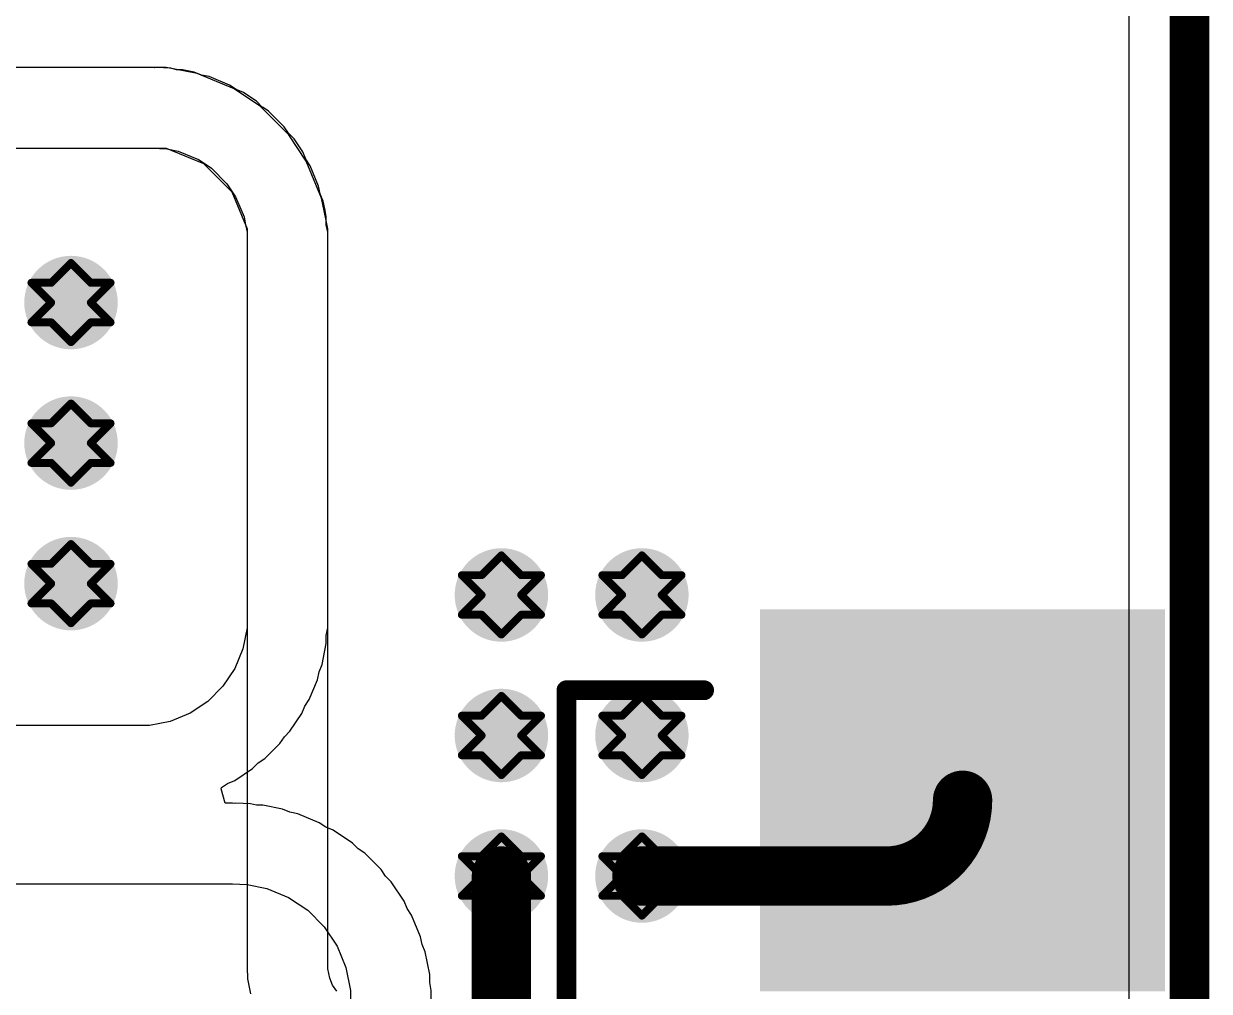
# Model space of a CAD drawing. Header units: inches. Extents: x -25 to 209, y 65 to 158.
# Drawn here: x 68.72 to 76.33, y 102.79 to 109 of the extents above; entities that cross this region are included whole.
import ezdxf

# ---------------------------------------------------------------- set-up
doc = ezdxf.new("R2010")
doc.units = ezdxf.units.IN
for name, color, linetype in [('Board Outline', 216, 'Continuous'), ('Bottom Layer', 5, 'Continuous'), ('Drill Drawing', 1, 'Continuous'), ('Top Layer', 1, 'Continuous'), ('Top Overlay', 2, 'Continuous'), ('Top Paste', 8, 'Continuous'), ('Top Solder', 216, 'Continuous'), ('Via Holes', 16, 'Continuous')]:
    doc.layers.add(name, color=color, linetype=linetype)

# ---------------------------------------------------------------- blocks, each defined once
blk = doc.blocks.new('HC_1_25_16PLT_64')
at = {"layer": 'Top Layer'}
blk.add_hatch(color=1, dxfattribs=at).paths.add_polyline_path([(10.525, -0.1301), (12.875, -0.1301), (12.875, -2.6301), (10.525, -2.6301)])
at = {"layer": 'Top Paste'}
blk.add_hatch(color=8, dxfattribs=at).paths.add_polyline_path([(10.525, -0.1301), (12.875, -0.1301), (12.875, -2.6301), (10.525, -2.6301)])
at = {"layer": 'Top Solder'}
blk.add_hatch(color=216, dxfattribs=at).paths.add_polyline_path([(10.475, -0.0801), (12.925, -0.0801), (12.925, -2.6801), (10.475, -2.6801)])
at = {"layer": 'Top Overlay'}
for points in [[(10.0061, 1.1627, 0.127, 0.127, 0), (12.406, 1.1627, 0.127, 0.127, 0)], [(12.406, 1.1627, 0.127, 0.127, 0), (12.406, 0.2789, 0.127, 0.127, 0)]]:
    blk.add_lwpolyline(points, format="xyseb", dxfattribs=at)
for points in [[(12.3743, 1.1627, 0.0635, 0.0635, 1), (12.4378, 1.1627, 0.0635, 0.0635, 1)], [(12.3743, 1.1627, 0.0635, 0.0635, 1), (12.4378, 1.1627, 0.0635, 0.0635, 1)], [(12.3743, 0.2789, 0.0635, 0.0635, 1), (12.4378, 0.2789, 0.0635, 0.0635, 1)]]:
    blk.add_lwpolyline(points, format="xyseb", close=True, dxfattribs=at)

msp = doc.modelspace()

# ---------------------------------------------------------------- hatches: boundary and pattern name
at = {"layer": 'Bottom Layer'}
h = msp.add_hatch(color=5, dxfattribs=at)
edge = h.paths.add_edge_path()
edge.add_arc((69.021, 107.2135), 0.3, 0, 360)
h = msp.add_hatch(color=5, dxfattribs=at)
edge = h.paths.add_edge_path()
edge.add_arc((69.021, 106.3118), 0.3, 0, 360)
h = msp.add_hatch(color=5, dxfattribs=at)
edge = h.paths.add_edge_path()
edge.add_arc((69.021, 105.4101), 0.3, 0, 360)
h = msp.add_hatch(color=5, dxfattribs=at)
edge = h.paths.add_edge_path()
edge.add_arc((71.7836, 105.3375), 0.3, 0, 360)
h = msp.add_hatch(color=5, dxfattribs=at)
edge = h.paths.add_edge_path()
edge.add_arc((72.6853, 105.3375), 0.3, 0, 360)
h = msp.add_hatch(color=5, dxfattribs=at)
edge = h.paths.add_edge_path()
edge.add_arc((71.7836, 104.4358), 0.3, 0, 360)
h = msp.add_hatch(color=5, dxfattribs=at)
edge = h.paths.add_edge_path()
edge.add_arc((72.6853, 104.4358), 0.3, 0, 360)
h = msp.add_hatch(color=5, dxfattribs=at)
edge = h.paths.add_edge_path()
edge.add_arc((71.7836, 103.5341), 0.3, 0, 360)
h = msp.add_hatch(color=5, dxfattribs=at)
edge = h.paths.add_edge_path()
edge.add_arc((72.6853, 103.5341), 0.3, 0, 360)
at = {"layer": 'Top Layer'}
h = msp.add_hatch(color=1, dxfattribs=at)
edge = h.paths.add_edge_path()
edge.add_arc((69.021, 107.2135), 0.3, 0, 360)
h = msp.add_hatch(color=1, dxfattribs=at)
edge = h.paths.add_edge_path()
edge.add_arc((69.021, 106.3118), 0.3, 0, 360)
h = msp.add_hatch(color=1, dxfattribs=at)
edge = h.paths.add_edge_path()
edge.add_arc((69.021, 105.4101), 0.3, 0, 360)
h = msp.add_hatch(color=1, dxfattribs=at)
edge = h.paths.add_edge_path()
edge.add_arc((71.7836, 105.3375), 0.3, 0, 360)
h = msp.add_hatch(color=1, dxfattribs=at)
edge = h.paths.add_edge_path()
edge.add_arc((72.6853, 105.3375), 0.3, 0, 360)
h = msp.add_hatch(color=1, dxfattribs=at)
edge = h.paths.add_edge_path()
edge.add_arc((71.7836, 104.4358), 0.3, 0, 360)
h = msp.add_hatch(color=1, dxfattribs=at)
edge = h.paths.add_edge_path()
edge.add_arc((72.6853, 104.4358), 0.3, 0, 360)
h = msp.add_hatch(color=1, dxfattribs=at)
edge = h.paths.add_edge_path()
edge.add_arc((71.7836, 103.5341), 0.3, 0, 360)
h = msp.add_hatch(color=1, dxfattribs=at)
edge = h.paths.add_edge_path()
edge.add_arc((72.6853, 103.5341), 0.3, 0, 360)
at = {"layer": 'Via Holes'}
h = msp.add_hatch(color=7, dxfattribs=at)
edge = h.paths.add_edge_path()
edge.add_arc((69.021, 107.2135), 0.15, 0, 360)
h = msp.add_hatch(color=7, dxfattribs=at)
edge = h.paths.add_edge_path()
edge.add_arc((69.021, 106.3118), 0.15, 0, 360)
h = msp.add_hatch(color=7, dxfattribs=at)
edge = h.paths.add_edge_path()
edge.add_arc((69.021, 105.4101), 0.15, 0, 360)
h = msp.add_hatch(color=7, dxfattribs=at)
edge = h.paths.add_edge_path()
edge.add_arc((71.7836, 105.3375), 0.15, 0, 360)
h = msp.add_hatch(color=7, dxfattribs=at)
edge = h.paths.add_edge_path()
edge.add_arc((72.6853, 105.3375), 0.15, 0, 360)
h = msp.add_hatch(color=7, dxfattribs=at)
edge = h.paths.add_edge_path()
edge.add_arc((71.7836, 104.4358), 0.15, 0, 360)
h = msp.add_hatch(color=7, dxfattribs=at)
edge = h.paths.add_edge_path()
edge.add_arc((72.6853, 104.4358), 0.15, 0, 360)
h = msp.add_hatch(color=7, dxfattribs=at)
edge = h.paths.add_edge_path()
edge.add_arc((71.7836, 103.5341), 0.15, 0, 360)
h = msp.add_hatch(color=7, dxfattribs=at)
edge = h.paths.add_edge_path()
edge.add_arc((72.6853, 103.5341), 0.15, 0, 360)

# ---------------------------------------------------------------- linework, layer by layer
at = {"layer": 'Board Outline'}
msp.add_lwpolyline([(76.2, 68.32, 0.254, 0.254, 0), (76.2, 116.32, 0.254, 0.254, 0)], format="xyseb", dxfattribs=at)
at = {"layer": 'Bottom Layer'}
for p, q in [((75.8115, 116.32), (75.8115, 68.32)), ((68.9763, 108.7219), (67.4546, 108.7219)), ((69.5415, 108.722), (68.9763, 108.7219)), ((69.5469, 108.7209), (69.5415, 108.722)), ((69.5523, 108.7218), (69.5469, 108.7209)), ((69.5524, 108.7218), (69.5523, 108.7218)), ((69.5599, 108.7202), (69.5524, 108.7218)), ((69.5674, 108.7213), (69.5599, 108.7202)), ((69.6611, 108.7166), (69.5674, 108.7213)), ((69.6981, 108.7073), (69.6611, 108.7166)), ((69.7363, 108.7073), (69.6981, 108.7073)), ((69.8109, 108.6925), (69.7363, 108.7073)), ((69.8581, 108.673), (69.8109, 108.6925)), ((69.9081, 108.663), (69.8581, 108.673)), ((70.0379, 108.6092), (69.9081, 108.663)), ((70.0803, 108.5809), (70.0379, 108.6092)), ((70.1275, 108.5614), (70.0803, 108.5809)), ((70.1759, 108.529), (70.1275, 108.5614)), ((70.2106, 108.5058), (70.1759, 108.529)), ((70.1759, 108.529), (70.1759, 108.529)), ((70.2467, 108.4697), (70.2106, 108.5058)), ((70.2544, 108.4646), (70.2467, 108.4697)), ((70.2891, 108.4414), (70.2544, 108.4646)), ((70.2544, 108.4646), (70.2544, 108.4646)), ((70.3885, 108.342), (70.2891, 108.4414)), ((70.4168, 108.2996), (70.3885, 108.342)), ((70.4529, 108.2635), (70.4168, 108.2996)), ((70.5085, 108.1803), (70.4529, 108.2635)), ((67.4546, 108.204), (68.9764, 108.204)), ((68.9764, 108.204), (69.5415, 108.204)), ((69.5415, 108.204), (69.5415, 108.204)), ((69.5415, 108.204), (69.5416, 108.204)), ((69.5416, 108.204), (69.6353, 108.1993)), ((69.6353, 108.1993), (69.7099, 108.1845)), ((69.7099, 108.1845), (69.8397, 108.1307)), ((70.528, 108.1332), (70.5085, 108.1803)), ((70.5564, 108.0908), (70.528, 108.1332)), ((69.8397, 108.1307), (69.8881, 108.0983)), ((69.8881, 108.0983), (69.8882, 108.0983)), ((69.8882, 108.0983), (69.8882, 108.0983)), ((69.8882, 108.0983), (69.9229, 108.0751)), ((69.9229, 108.0751), (70.0222, 107.9758)), ((70.6101, 107.961), (70.5564, 108.0908)), ((70.0222, 107.9758), (70.0778, 107.8926)), ((70.6201, 107.9109), (70.6101, 107.961)), ((70.6222, 107.9058), (70.6201, 107.9109)), ((70.6224, 107.9055), (70.6222, 107.9058)), ((70.6224, 107.9053), (70.6224, 107.9055)), ((70.6396, 107.8638), (70.6224, 107.9053)), ((70.0778, 107.8926), (70.1316, 107.7628)), ((70.6495, 107.8142), (70.6396, 107.8638)), ((70.1316, 107.7628), (70.1415, 107.7132)), ((70.6591, 107.7657), (70.6495, 107.8142)), ((70.6591, 107.7147), (70.6591, 107.7657)), ((70.1415, 107.7132), (70.1415, 107.7132)), ((70.1415, 107.7132), (70.1415, 107.7132)), ((70.1415, 107.7132), (70.1511, 107.6646)), ((70.6594, 107.7132), (70.6591, 107.7147)), ((70.6691, 107.6646), (70.6594, 107.7132)), ((70.6594, 107.7132), (70.6594, 107.7132)), ((70.1511, 107.6646), (70.1511, 107.5944)), ((70.6691, 107.5944), (70.6691, 107.6646)), ((70.1511, 107.5944), (70.1511, 102.9499)), ((70.6691, 102.9626), (70.6691, 107.5944)), ((70.6703, 102.9384), (70.6691, 102.9626)), ((70.1511, 102.9499), (70.1548, 102.8748)), ((70.6821, 102.8787), (70.6703, 102.9384)), ((70.1548, 102.8748), (70.1741, 102.7777)), ((70.7005, 102.8343), (70.6821, 102.8787)), ((70.7272, 102.7943), (70.7005, 102.8343))]:
    msp.add_line(p, q, dxfattribs=at)
at = {"layer": 'Drill Drawing'}
for points in [[(68.894, 107.3405, 0.0508, 0.0508, 0), (69.021, 107.4675, 0.0508, 0.0508, 0)], [(69.021, 107.4675, 0.0508, 0.0508, 0), (69.148, 107.3405, 0.0508, 0.0508, 0)], [(68.767, 107.3405, 0.0508, 0.0508, 0), (68.894, 107.2135, 0.0508, 0.0508, 0)], [(68.767, 107.3405, 0.0508, 0.0508, 0), (68.894, 107.3405, 0.0508, 0.0508, 0)], [(69.148, 107.3405, 0.0508, 0.0508, 0), (69.275, 107.3405, 0.0508, 0.0508, 0)], [(69.148, 107.2135, 0.0508, 0.0508, 0), (69.275, 107.3405, 0.0508, 0.0508, 0)], [(68.767, 107.0865, 0.0508, 0.0508, 0), (68.894, 107.2135, 0.0508, 0.0508, 0)], [(69.148, 107.2135, 0.0508, 0.0508, 0), (69.275, 107.0865, 0.0508, 0.0508, 0)], [(68.767, 107.0865, 0.0508, 0.0508, 0), (68.894, 107.0865, 0.0508, 0.0508, 0)], [(68.894, 107.0865, 0.0508, 0.0508, 0), (69.021, 106.9595, 0.0508, 0.0508, 0)], [(69.021, 106.9595, 0.0508, 0.0508, 0), (69.148, 107.0865, 0.0508, 0.0508, 0)], [(69.148, 107.0865, 0.0508, 0.0508, 0), (69.275, 107.0865, 0.0508, 0.0508, 0)], [(68.894, 106.4388, 0.0508, 0.0508, 0), (69.021, 106.5658, 0.0508, 0.0508, 0)], [(69.021, 106.5658, 0.0508, 0.0508, 0), (69.148, 106.4388, 0.0508, 0.0508, 0)], [(68.767, 106.4388, 0.0508, 0.0508, 0), (68.894, 106.3118, 0.0508, 0.0508, 0)], [(68.767, 106.4388, 0.0508, 0.0508, 0), (68.894, 106.4388, 0.0508, 0.0508, 0)], [(69.148, 106.4388, 0.0508, 0.0508, 0), (69.275, 106.4388, 0.0508, 0.0508, 0)], [(69.148, 106.3118, 0.0508, 0.0508, 0), (69.275, 106.4388, 0.0508, 0.0508, 0)], [(68.767, 106.1848, 0.0508, 0.0508, 0), (68.894, 106.3118, 0.0508, 0.0508, 0)], [(69.148, 106.3118, 0.0508, 0.0508, 0), (69.275, 106.1848, 0.0508, 0.0508, 0)], [(68.767, 106.1848, 0.0508, 0.0508, 0), (68.894, 106.1848, 0.0508, 0.0508, 0)], [(68.894, 106.1848, 0.0508, 0.0508, 0), (69.021, 106.0578, 0.0508, 0.0508, 0)], [(69.021, 106.0578, 0.0508, 0.0508, 0), (69.148, 106.1848, 0.0508, 0.0508, 0)], [(69.148, 106.1848, 0.0508, 0.0508, 0), (69.275, 106.1848, 0.0508, 0.0508, 0)], [(68.894, 105.5371, 0.0508, 0.0508, 0), (69.021, 105.6641, 0.0508, 0.0508, 0)], [(69.021, 105.6641, 0.0508, 0.0508, 0), (69.148, 105.5371, 0.0508, 0.0508, 0)], [(68.767, 105.5371, 0.0508, 0.0508, 0), (68.894, 105.4101, 0.0508, 0.0508, 0)], [(68.767, 105.5371, 0.0508, 0.0508, 0), (68.894, 105.5371, 0.0508, 0.0508, 0)], [(69.148, 105.5371, 0.0508, 0.0508, 0), (69.275, 105.5371, 0.0508, 0.0508, 0)], [(69.148, 105.4101, 0.0508, 0.0508, 0), (69.275, 105.5371, 0.0508, 0.0508, 0)], [(71.6566, 105.4645, 0.0508, 0.0508, 0), (71.7836, 105.5915, 0.0508, 0.0508, 0)], [(71.7836, 105.5915, 0.0508, 0.0508, 0), (71.9106, 105.4645, 0.0508, 0.0508, 0)], [(72.5583, 105.4645, 0.0508, 0.0508, 0), (72.6853, 105.5915, 0.0508, 0.0508, 0)], [(72.6853, 105.5915, 0.0508, 0.0508, 0), (72.8123, 105.4645, 0.0508, 0.0508, 0)], [(71.5296, 105.4645, 0.0508, 0.0508, 0), (71.6566, 105.3375, 0.0508, 0.0508, 0)], [(71.5296, 105.4645, 0.0508, 0.0508, 0), (71.6566, 105.4645, 0.0508, 0.0508, 0)], [(71.9106, 105.4645, 0.0508, 0.0508, 0), (72.0376, 105.4645, 0.0508, 0.0508, 0)], [(71.9106, 105.3375, 0.0508, 0.0508, 0), (72.0376, 105.4645, 0.0508, 0.0508, 0)], [(72.4313, 105.4645, 0.0508, 0.0508, 0), (72.5583, 105.3375, 0.0508, 0.0508, 0)], [(72.4313, 105.4645, 0.0508, 0.0508, 0), (72.5583, 105.4645, 0.0508, 0.0508, 0)], [(72.8123, 105.4645, 0.0508, 0.0508, 0), (72.9393, 105.4645, 0.0508, 0.0508, 0)], [(72.8123, 105.3375, 0.0508, 0.0508, 0), (72.9393, 105.4645, 0.0508, 0.0508, 0)], [(68.767, 105.2831, 0.0508, 0.0508, 0), (68.894, 105.4101, 0.0508, 0.0508, 0)], [(69.148, 105.4101, 0.0508, 0.0508, 0), (69.275, 105.2831, 0.0508, 0.0508, 0)], [(71.5296, 105.2105, 0.0508, 0.0508, 0), (71.6566, 105.3375, 0.0508, 0.0508, 0)], [(71.9106, 105.3375, 0.0508, 0.0508, 0), (72.0376, 105.2105, 0.0508, 0.0508, 0)], [(72.4313, 105.2105, 0.0508, 0.0508, 0), (72.5583, 105.3375, 0.0508, 0.0508, 0)], [(72.8123, 105.3375, 0.0508, 0.0508, 0), (72.9393, 105.2105, 0.0508, 0.0508, 0)], [(68.767, 105.2831, 0.0508, 0.0508, 0), (68.894, 105.2831, 0.0508, 0.0508, 0)], [(68.894, 105.2831, 0.0508, 0.0508, 0), (69.021, 105.1561, 0.0508, 0.0508, 0)], [(69.021, 105.1561, 0.0508, 0.0508, 0), (69.148, 105.2831, 0.0508, 0.0508, 0)], [(69.148, 105.2831, 0.0508, 0.0508, 0), (69.275, 105.2831, 0.0508, 0.0508, 0)], [(71.5296, 105.2105, 0.0508, 0.0508, 0), (71.6566, 105.2105, 0.0508, 0.0508, 0)], [(71.6566, 105.2105, 0.0508, 0.0508, 0), (71.7836, 105.0835, 0.0508, 0.0508, 0)], [(71.7836, 105.0835, 0.0508, 0.0508, 0), (71.9106, 105.2105, 0.0508, 0.0508, 0)], [(71.9106, 105.2105, 0.0508, 0.0508, 0), (72.0376, 105.2105, 0.0508, 0.0508, 0)], [(72.4313, 105.2105, 0.0508, 0.0508, 0), (72.5583, 105.2105, 0.0508, 0.0508, 0)], [(72.5583, 105.2105, 0.0508, 0.0508, 0), (72.6853, 105.0835, 0.0508, 0.0508, 0)], [(72.6853, 105.0835, 0.0508, 0.0508, 0), (72.8123, 105.2105, 0.0508, 0.0508, 0)], [(72.8123, 105.2105, 0.0508, 0.0508, 0), (72.9393, 105.2105, 0.0508, 0.0508, 0)], [(71.6566, 104.5628, 0.0508, 0.0508, 0), (71.7836, 104.6898, 0.0508, 0.0508, 0)], [(71.7836, 104.6898, 0.0508, 0.0508, 0), (71.9106, 104.5628, 0.0508, 0.0508, 0)], [(72.5583, 104.5628, 0.0508, 0.0508, 0), (72.6853, 104.6898, 0.0508, 0.0508, 0)], [(72.6853, 104.6898, 0.0508, 0.0508, 0), (72.8123, 104.5628, 0.0508, 0.0508, 0)], [(71.5296, 104.5628, 0.0508, 0.0508, 0), (71.6566, 104.4358, 0.0508, 0.0508, 0)], [(71.5296, 104.5628, 0.0508, 0.0508, 0), (71.6566, 104.5628, 0.0508, 0.0508, 0)], [(71.9106, 104.5628, 0.0508, 0.0508, 0), (72.0376, 104.5628, 0.0508, 0.0508, 0)], [(71.9106, 104.4358, 0.0508, 0.0508, 0), (72.0376, 104.5628, 0.0508, 0.0508, 0)], [(72.4313, 104.5628, 0.0508, 0.0508, 0), (72.5583, 104.4358, 0.0508, 0.0508, 0)], [(72.4313, 104.5628, 0.0508, 0.0508, 0), (72.5583, 104.5628, 0.0508, 0.0508, 0)], [(72.8123, 104.5628, 0.0508, 0.0508, 0), (72.9393, 104.5628, 0.0508, 0.0508, 0)], [(72.8123, 104.4358, 0.0508, 0.0508, 0), (72.9393, 104.5628, 0.0508, 0.0508, 0)], [(71.5296, 104.3088, 0.0508, 0.0508, 0), (71.6566, 104.4358, 0.0508, 0.0508, 0)], [(71.9106, 104.4358, 0.0508, 0.0508, 0), (72.0376, 104.3088, 0.0508, 0.0508, 0)], [(72.4313, 104.3088, 0.0508, 0.0508, 0), (72.5583, 104.4358, 0.0508, 0.0508, 0)], [(72.8123, 104.4358, 0.0508, 0.0508, 0), (72.9393, 104.3088, 0.0508, 0.0508, 0)], [(71.5296, 104.3088, 0.0508, 0.0508, 0), (71.6566, 104.3088, 0.0508, 0.0508, 0)], [(71.6566, 104.3088, 0.0508, 0.0508, 0), (71.7836, 104.1818, 0.0508, 0.0508, 0)], [(71.7836, 104.1818, 0.0508, 0.0508, 0), (71.9106, 104.3088, 0.0508, 0.0508, 0)], [(71.9106, 104.3088, 0.0508, 0.0508, 0), (72.0376, 104.3088, 0.0508, 0.0508, 0)], [(72.4313, 104.3088, 0.0508, 0.0508, 0), (72.5583, 104.3088, 0.0508, 0.0508, 0)], [(72.5583, 104.3088, 0.0508, 0.0508, 0), (72.6853, 104.1818, 0.0508, 0.0508, 0)], [(72.6853, 104.1818, 0.0508, 0.0508, 0), (72.8123, 104.3088, 0.0508, 0.0508, 0)], [(72.8123, 104.3088, 0.0508, 0.0508, 0), (72.9393, 104.3088, 0.0508, 0.0508, 0)], [(71.6566, 103.6611, 0.0508, 0.0508, 0), (71.7836, 103.7881, 0.0508, 0.0508, 0)], [(71.7836, 103.7881, 0.0508, 0.0508, 0), (71.9106, 103.6611, 0.0508, 0.0508, 0)], [(72.5583, 103.6611, 0.0508, 0.0508, 0), (72.6853, 103.7881, 0.0508, 0.0508, 0)], [(72.6853, 103.7881, 0.0508, 0.0508, 0), (72.8123, 103.6611, 0.0508, 0.0508, 0)], [(71.5296, 103.6611, 0.0508, 0.0508, 0), (71.6566, 103.5341, 0.0508, 0.0508, 0)], [(71.5296, 103.6611, 0.0508, 0.0508, 0), (71.6566, 103.6611, 0.0508, 0.0508, 0)], [(71.9106, 103.6611, 0.0508, 0.0508, 0), (72.0376, 103.6611, 0.0508, 0.0508, 0)], [(71.9106, 103.5341, 0.0508, 0.0508, 0), (72.0376, 103.6611, 0.0508, 0.0508, 0)], [(72.4313, 103.6611, 0.0508, 0.0508, 0), (72.5583, 103.5341, 0.0508, 0.0508, 0)], [(72.4313, 103.6611, 0.0508, 0.0508, 0), (72.5583, 103.6611, 0.0508, 0.0508, 0)], [(72.8123, 103.6611, 0.0508, 0.0508, 0), (72.9393, 103.6611, 0.0508, 0.0508, 0)], [(72.8123, 103.5341, 0.0508, 0.0508, 0), (72.9393, 103.6611, 0.0508, 0.0508, 0)], [(71.5296, 103.4071, 0.0508, 0.0508, 0), (71.6566, 103.5341, 0.0508, 0.0508, 0)], [(71.9106, 103.5341, 0.0508, 0.0508, 0), (72.0376, 103.4071, 0.0508, 0.0508, 0)], [(72.4313, 103.4071, 0.0508, 0.0508, 0), (72.5583, 103.5341, 0.0508, 0.0508, 0)], [(72.8123, 103.5341, 0.0508, 0.0508, 0), (72.9393, 103.4071, 0.0508, 0.0508, 0)], [(71.5296, 103.4071, 0.0508, 0.0508, 0), (71.6566, 103.4071, 0.0508, 0.0508, 0)], [(71.6566, 103.4071, 0.0508, 0.0508, 0), (71.7836, 103.2801, 0.0508, 0.0508, 0)], [(71.7836, 103.2801, 0.0508, 0.0508, 0), (71.9106, 103.4071, 0.0508, 0.0508, 0)], [(71.9106, 103.4071, 0.0508, 0.0508, 0), (72.0376, 103.4071, 0.0508, 0.0508, 0)], [(72.4313, 103.4071, 0.0508, 0.0508, 0), (72.5583, 103.4071, 0.0508, 0.0508, 0)], [(72.5583, 103.4071, 0.0508, 0.0508, 0), (72.6853, 103.2801, 0.0508, 0.0508, 0)], [(72.6853, 103.2801, 0.0508, 0.0508, 0), (72.8123, 103.4071, 0.0508, 0.0508, 0)], [(72.8123, 103.4071, 0.0508, 0.0508, 0), (72.9393, 103.4071, 0.0508, 0.0508, 0)]]:
    msp.add_lwpolyline(points, format="xyseb", dxfattribs=at)
for points in [[(69.0083, 107.4675, 0.0254, 0.0254, 1), (69.0337, 107.4675, 0.0254, 0.0254, 1)], [(69.0083, 107.4675, 0.0254, 0.0254, 1), (69.0337, 107.4675, 0.0254, 0.0254, 1)], [(68.7543, 107.3405, 0.0254, 0.0254, 1), (68.7797, 107.3405, 0.0254, 0.0254, 1)], [(68.7543, 107.3405, 0.0254, 0.0254, 1), (68.7797, 107.3405, 0.0254, 0.0254, 1)], [(68.8813, 107.3405, 0.0254, 0.0254, 1), (68.9067, 107.3405, 0.0254, 0.0254, 1)], [(68.8813, 107.3405, 0.0254, 0.0254, 1), (68.9067, 107.3405, 0.0254, 0.0254, 1)], [(69.1353, 107.3405, 0.0254, 0.0254, 1), (69.1607, 107.3405, 0.0254, 0.0254, 1)], [(69.1353, 107.3405, 0.0254, 0.0254, 1), (69.1607, 107.3405, 0.0254, 0.0254, 1)], [(69.2623, 107.3405, 0.0254, 0.0254, 1), (69.2877, 107.3405, 0.0254, 0.0254, 1)], [(69.2623, 107.3405, 0.0254, 0.0254, 1), (69.2877, 107.3405, 0.0254, 0.0254, 1)], [(68.8813, 107.2135, 0.0254, 0.0254, 1), (68.9067, 107.2135, 0.0254, 0.0254, 1)], [(68.8813, 107.2135, 0.0254, 0.0254, 1), (68.9067, 107.2135, 0.0254, 0.0254, 1)], [(69.1353, 107.2135, 0.0254, 0.0254, 1), (69.1607, 107.2135, 0.0254, 0.0254, 1)], [(69.1353, 107.2135, 0.0254, 0.0254, 1), (69.1607, 107.2135, 0.0254, 0.0254, 1)], [(68.7543, 107.0865, 0.0254, 0.0254, 1), (68.7797, 107.0865, 0.0254, 0.0254, 1)], [(68.7543, 107.0865, 0.0254, 0.0254, 1), (68.7797, 107.0865, 0.0254, 0.0254, 1)], [(68.8813, 107.0865, 0.0254, 0.0254, 1), (68.9067, 107.0865, 0.0254, 0.0254, 1)], [(68.8813, 107.0865, 0.0254, 0.0254, 1), (68.9067, 107.0865, 0.0254, 0.0254, 1)], [(69.1353, 107.0865, 0.0254, 0.0254, 1), (69.1607, 107.0865, 0.0254, 0.0254, 1)], [(69.1353, 107.0865, 0.0254, 0.0254, 1), (69.1607, 107.0865, 0.0254, 0.0254, 1)], [(69.2623, 107.0865, 0.0254, 0.0254, 1), (69.2877, 107.0865, 0.0254, 0.0254, 1)], [(69.2623, 107.0865, 0.0254, 0.0254, 1), (69.2877, 107.0865, 0.0254, 0.0254, 1)], [(69.0083, 106.9595, 0.0254, 0.0254, 1), (69.0337, 106.9595, 0.0254, 0.0254, 1)], [(69.0083, 106.9595, 0.0254, 0.0254, 1), (69.0337, 106.9595, 0.0254, 0.0254, 1)], [(69.0083, 106.5658, 0.0254, 0.0254, 1), (69.0337, 106.5658, 0.0254, 0.0254, 1)], [(69.0083, 106.5658, 0.0254, 0.0254, 1), (69.0337, 106.5658, 0.0254, 0.0254, 1)], [(68.7543, 106.4388, 0.0254, 0.0254, 1), (68.7797, 106.4388, 0.0254, 0.0254, 1)], [(68.7543, 106.4388, 0.0254, 0.0254, 1), (68.7797, 106.4388, 0.0254, 0.0254, 1)], [(68.8813, 106.4388, 0.0254, 0.0254, 1), (68.9067, 106.4388, 0.0254, 0.0254, 1)], [(68.8813, 106.4388, 0.0254, 0.0254, 1), (68.9067, 106.4388, 0.0254, 0.0254, 1)], [(69.1353, 106.4388, 0.0254, 0.0254, 1), (69.1607, 106.4388, 0.0254, 0.0254, 1)], [(69.1353, 106.4388, 0.0254, 0.0254, 1), (69.1607, 106.4388, 0.0254, 0.0254, 1)], [(69.2623, 106.4388, 0.0254, 0.0254, 1), (69.2877, 106.4388, 0.0254, 0.0254, 1)], [(69.2623, 106.4388, 0.0254, 0.0254, 1), (69.2877, 106.4388, 0.0254, 0.0254, 1)], [(68.8813, 106.3118, 0.0254, 0.0254, 1), (68.9067, 106.3118, 0.0254, 0.0254, 1)], [(68.8813, 106.3118, 0.0254, 0.0254, 1), (68.9067, 106.3118, 0.0254, 0.0254, 1)], [(69.1353, 106.3118, 0.0254, 0.0254, 1), (69.1607, 106.3118, 0.0254, 0.0254, 1)], [(69.1353, 106.3118, 0.0254, 0.0254, 1), (69.1607, 106.3118, 0.0254, 0.0254, 1)], [(68.7543, 106.1848, 0.0254, 0.0254, 1), (68.7797, 106.1848, 0.0254, 0.0254, 1)], [(68.7543, 106.1848, 0.0254, 0.0254, 1), (68.7797, 106.1848, 0.0254, 0.0254, 1)], [(68.8813, 106.1848, 0.0254, 0.0254, 1), (68.9067, 106.1848, 0.0254, 0.0254, 1)], [(68.8813, 106.1848, 0.0254, 0.0254, 1), (68.9067, 106.1848, 0.0254, 0.0254, 1)], [(69.1353, 106.1848, 0.0254, 0.0254, 1), (69.1607, 106.1848, 0.0254, 0.0254, 1)], [(69.1353, 106.1848, 0.0254, 0.0254, 1), (69.1607, 106.1848, 0.0254, 0.0254, 1)], [(69.2623, 106.1848, 0.0254, 0.0254, 1), (69.2877, 106.1848, 0.0254, 0.0254, 1)], [(69.2623, 106.1848, 0.0254, 0.0254, 1), (69.2877, 106.1848, 0.0254, 0.0254, 1)], [(69.0083, 106.0578, 0.0254, 0.0254, 1), (69.0337, 106.0578, 0.0254, 0.0254, 1)], [(69.0083, 106.0578, 0.0254, 0.0254, 1), (69.0337, 106.0578, 0.0254, 0.0254, 1)], [(69.0083, 105.6641, 0.0254, 0.0254, 1), (69.0337, 105.6641, 0.0254, 0.0254, 1)], [(69.0083, 105.6641, 0.0254, 0.0254, 1), (69.0337, 105.6641, 0.0254, 0.0254, 1)], [(68.7543, 105.5371, 0.0254, 0.0254, 1), (68.7797, 105.5371, 0.0254, 0.0254, 1)], [(68.7543, 105.5371, 0.0254, 0.0254, 1), (68.7797, 105.5371, 0.0254, 0.0254, 1)], [(68.8813, 105.5371, 0.0254, 0.0254, 1), (68.9067, 105.5371, 0.0254, 0.0254, 1)], [(68.8813, 105.5371, 0.0254, 0.0254, 1), (68.9067, 105.5371, 0.0254, 0.0254, 1)], [(69.1353, 105.5371, 0.0254, 0.0254, 1), (69.1607, 105.5371, 0.0254, 0.0254, 1)], [(69.1353, 105.5371, 0.0254, 0.0254, 1), (69.1607, 105.5371, 0.0254, 0.0254, 1)], [(69.2623, 105.5371, 0.0254, 0.0254, 1), (69.2877, 105.5371, 0.0254, 0.0254, 1)], [(69.2623, 105.5371, 0.0254, 0.0254, 1), (69.2877, 105.5371, 0.0254, 0.0254, 1)], [(71.7709, 105.5915, 0.0254, 0.0254, 1), (71.7963, 105.5915, 0.0254, 0.0254, 1)], [(71.7709, 105.5915, 0.0254, 0.0254, 1), (71.7963, 105.5915, 0.0254, 0.0254, 1)], [(72.6726, 105.5915, 0.0254, 0.0254, 1), (72.698, 105.5915, 0.0254, 0.0254, 1)], [(72.6726, 105.5915, 0.0254, 0.0254, 1), (72.698, 105.5915, 0.0254, 0.0254, 1)], [(71.5169, 105.4645, 0.0254, 0.0254, 1), (71.5423, 105.4645, 0.0254, 0.0254, 1)], [(71.5169, 105.4645, 0.0254, 0.0254, 1), (71.5423, 105.4645, 0.0254, 0.0254, 1)], [(71.6439, 105.4645, 0.0254, 0.0254, 1), (71.6693, 105.4645, 0.0254, 0.0254, 1)], [(71.6439, 105.4645, 0.0254, 0.0254, 1), (71.6693, 105.4645, 0.0254, 0.0254, 1)], [(71.8979, 105.4645, 0.0254, 0.0254, 1), (71.9233, 105.4645, 0.0254, 0.0254, 1)], [(71.8979, 105.4645, 0.0254, 0.0254, 1), (71.9233, 105.4645, 0.0254, 0.0254, 1)], [(72.0249, 105.4645, 0.0254, 0.0254, 1), (72.0503, 105.4645, 0.0254, 0.0254, 1)], [(72.0249, 105.4645, 0.0254, 0.0254, 1), (72.0503, 105.4645, 0.0254, 0.0254, 1)], [(72.4186, 105.4645, 0.0254, 0.0254, 1), (72.444, 105.4645, 0.0254, 0.0254, 1)], [(72.4186, 105.4645, 0.0254, 0.0254, 1), (72.444, 105.4645, 0.0254, 0.0254, 1)], [(72.5456, 105.4645, 0.0254, 0.0254, 1), (72.571, 105.4645, 0.0254, 0.0254, 1)], [(72.5456, 105.4645, 0.0254, 0.0254, 1), (72.571, 105.4645, 0.0254, 0.0254, 1)], [(72.7996, 105.4645, 0.0254, 0.0254, 1), (72.825, 105.4645, 0.0254, 0.0254, 1)], [(72.7996, 105.4645, 0.0254, 0.0254, 1), (72.825, 105.4645, 0.0254, 0.0254, 1)], [(72.9266, 105.4645, 0.0254, 0.0254, 1), (72.952, 105.4645, 0.0254, 0.0254, 1)], [(72.9266, 105.4645, 0.0254, 0.0254, 1), (72.952, 105.4645, 0.0254, 0.0254, 1)], [(68.8813, 105.4101, 0.0254, 0.0254, 1), (68.9067, 105.4101, 0.0254, 0.0254, 1)], [(68.8813, 105.4101, 0.0254, 0.0254, 1), (68.9067, 105.4101, 0.0254, 0.0254, 1)], [(69.1353, 105.4101, 0.0254, 0.0254, 1), (69.1607, 105.4101, 0.0254, 0.0254, 1)], [(69.1353, 105.4101, 0.0254, 0.0254, 1), (69.1607, 105.4101, 0.0254, 0.0254, 1)], [(71.6439, 105.3375, 0.0254, 0.0254, 1), (71.6693, 105.3375, 0.0254, 0.0254, 1)], [(71.6439, 105.3375, 0.0254, 0.0254, 1), (71.6693, 105.3375, 0.0254, 0.0254, 1)], [(71.8979, 105.3375, 0.0254, 0.0254, 1), (71.9233, 105.3375, 0.0254, 0.0254, 1)], [(71.8979, 105.3375, 0.0254, 0.0254, 1), (71.9233, 105.3375, 0.0254, 0.0254, 1)], [(72.5456, 105.3375, 0.0254, 0.0254, 1), (72.571, 105.3375, 0.0254, 0.0254, 1)], [(72.5456, 105.3375, 0.0254, 0.0254, 1), (72.571, 105.3375, 0.0254, 0.0254, 1)], [(72.7996, 105.3375, 0.0254, 0.0254, 1), (72.825, 105.3375, 0.0254, 0.0254, 1)], [(72.7996, 105.3375, 0.0254, 0.0254, 1), (72.825, 105.3375, 0.0254, 0.0254, 1)], [(68.7543, 105.2831, 0.0254, 0.0254, 1), (68.7797, 105.2831, 0.0254, 0.0254, 1)], [(68.7543, 105.2831, 0.0254, 0.0254, 1), (68.7797, 105.2831, 0.0254, 0.0254, 1)], [(68.8813, 105.2831, 0.0254, 0.0254, 1), (68.9067, 105.2831, 0.0254, 0.0254, 1)], [(68.8813, 105.2831, 0.0254, 0.0254, 1), (68.9067, 105.2831, 0.0254, 0.0254, 1)], [(69.1353, 105.2831, 0.0254, 0.0254, 1), (69.1607, 105.2831, 0.0254, 0.0254, 1)], [(69.1353, 105.2831, 0.0254, 0.0254, 1), (69.1607, 105.2831, 0.0254, 0.0254, 1)], [(69.2623, 105.2831, 0.0254, 0.0254, 1), (69.2877, 105.2831, 0.0254, 0.0254, 1)], [(69.2623, 105.2831, 0.0254, 0.0254, 1), (69.2877, 105.2831, 0.0254, 0.0254, 1)], [(69.0083, 105.1561, 0.0254, 0.0254, 1), (69.0337, 105.1561, 0.0254, 0.0254, 1)], [(69.0083, 105.1561, 0.0254, 0.0254, 1), (69.0337, 105.1561, 0.0254, 0.0254, 1)], [(71.5169, 105.2105, 0.0254, 0.0254, 1), (71.5423, 105.2105, 0.0254, 0.0254, 1)], [(71.5169, 105.2105, 0.0254, 0.0254, 1), (71.5423, 105.2105, 0.0254, 0.0254, 1)], [(71.6439, 105.2105, 0.0254, 0.0254, 1), (71.6693, 105.2105, 0.0254, 0.0254, 1)], [(71.6439, 105.2105, 0.0254, 0.0254, 1), (71.6693, 105.2105, 0.0254, 0.0254, 1)], [(71.8979, 105.2105, 0.0254, 0.0254, 1), (71.9233, 105.2105, 0.0254, 0.0254, 1)], [(71.8979, 105.2105, 0.0254, 0.0254, 1), (71.9233, 105.2105, 0.0254, 0.0254, 1)], [(72.0249, 105.2105, 0.0254, 0.0254, 1), (72.0503, 105.2105, 0.0254, 0.0254, 1)], [(72.0249, 105.2105, 0.0254, 0.0254, 1), (72.0503, 105.2105, 0.0254, 0.0254, 1)], [(72.4186, 105.2105, 0.0254, 0.0254, 1), (72.444, 105.2105, 0.0254, 0.0254, 1)], [(72.4186, 105.2105, 0.0254, 0.0254, 1), (72.444, 105.2105, 0.0254, 0.0254, 1)], [(72.5456, 105.2105, 0.0254, 0.0254, 1), (72.571, 105.2105, 0.0254, 0.0254, 1)], [(72.5456, 105.2105, 0.0254, 0.0254, 1), (72.571, 105.2105, 0.0254, 0.0254, 1)], [(72.7996, 105.2105, 0.0254, 0.0254, 1), (72.825, 105.2105, 0.0254, 0.0254, 1)], [(72.7996, 105.2105, 0.0254, 0.0254, 1), (72.825, 105.2105, 0.0254, 0.0254, 1)], [(72.9266, 105.2105, 0.0254, 0.0254, 1), (72.952, 105.2105, 0.0254, 0.0254, 1)], [(72.9266, 105.2105, 0.0254, 0.0254, 1), (72.952, 105.2105, 0.0254, 0.0254, 1)], [(71.7709, 105.0835, 0.0254, 0.0254, 1), (71.7963, 105.0835, 0.0254, 0.0254, 1)], [(71.7709, 105.0835, 0.0254, 0.0254, 1), (71.7963, 105.0835, 0.0254, 0.0254, 1)], [(72.6726, 105.0835, 0.0254, 0.0254, 1), (72.698, 105.0835, 0.0254, 0.0254, 1)], [(72.6726, 105.0835, 0.0254, 0.0254, 1), (72.698, 105.0835, 0.0254, 0.0254, 1)], [(71.7709, 104.6898, 0.0254, 0.0254, 1), (71.7963, 104.6898, 0.0254, 0.0254, 1)], [(71.7709, 104.6898, 0.0254, 0.0254, 1), (71.7963, 104.6898, 0.0254, 0.0254, 1)], [(72.6726, 104.6898, 0.0254, 0.0254, 1), (72.698, 104.6898, 0.0254, 0.0254, 1)], [(72.6726, 104.6898, 0.0254, 0.0254, 1), (72.698, 104.6898, 0.0254, 0.0254, 1)], [(71.5169, 104.5628, 0.0254, 0.0254, 1), (71.5423, 104.5628, 0.0254, 0.0254, 1)], [(71.5169, 104.5628, 0.0254, 0.0254, 1), (71.5423, 104.5628, 0.0254, 0.0254, 1)], [(71.6439, 104.5628, 0.0254, 0.0254, 1), (71.6693, 104.5628, 0.0254, 0.0254, 1)], [(71.6439, 104.5628, 0.0254, 0.0254, 1), (71.6693, 104.5628, 0.0254, 0.0254, 1)], [(71.8979, 104.5628, 0.0254, 0.0254, 1), (71.9233, 104.5628, 0.0254, 0.0254, 1)], [(71.8979, 104.5628, 0.0254, 0.0254, 1), (71.9233, 104.5628, 0.0254, 0.0254, 1)], [(72.0249, 104.5628, 0.0254, 0.0254, 1), (72.0503, 104.5628, 0.0254, 0.0254, 1)], [(72.0249, 104.5628, 0.0254, 0.0254, 1), (72.0503, 104.5628, 0.0254, 0.0254, 1)], [(72.4186, 104.5628, 0.0254, 0.0254, 1), (72.444, 104.5628, 0.0254, 0.0254, 1)], [(72.4186, 104.5628, 0.0254, 0.0254, 1), (72.444, 104.5628, 0.0254, 0.0254, 1)], [(72.5456, 104.5628, 0.0254, 0.0254, 1), (72.571, 104.5628, 0.0254, 0.0254, 1)], [(72.5456, 104.5628, 0.0254, 0.0254, 1), (72.571, 104.5628, 0.0254, 0.0254, 1)], [(72.7996, 104.5628, 0.0254, 0.0254, 1), (72.825, 104.5628, 0.0254, 0.0254, 1)], [(72.7996, 104.5628, 0.0254, 0.0254, 1), (72.825, 104.5628, 0.0254, 0.0254, 1)], [(72.9266, 104.5628, 0.0254, 0.0254, 1), (72.952, 104.5628, 0.0254, 0.0254, 1)], [(72.9266, 104.5628, 0.0254, 0.0254, 1), (72.952, 104.5628, 0.0254, 0.0254, 1)], [(71.6439, 104.4358, 0.0254, 0.0254, 1), (71.6693, 104.4358, 0.0254, 0.0254, 1)], [(71.6439, 104.4358, 0.0254, 0.0254, 1), (71.6693, 104.4358, 0.0254, 0.0254, 1)], [(71.8979, 104.4358, 0.0254, 0.0254, 1), (71.9233, 104.4358, 0.0254, 0.0254, 1)], [(71.8979, 104.4358, 0.0254, 0.0254, 1), (71.9233, 104.4358, 0.0254, 0.0254, 1)], [(72.5456, 104.4358, 0.0254, 0.0254, 1), (72.571, 104.4358, 0.0254, 0.0254, 1)], [(72.5456, 104.4358, 0.0254, 0.0254, 1), (72.571, 104.4358, 0.0254, 0.0254, 1)], [(72.7996, 104.4358, 0.0254, 0.0254, 1), (72.825, 104.4358, 0.0254, 0.0254, 1)], [(72.7996, 104.4358, 0.0254, 0.0254, 1), (72.825, 104.4358, 0.0254, 0.0254, 1)], [(71.5169, 104.3088, 0.0254, 0.0254, 1), (71.5423, 104.3088, 0.0254, 0.0254, 1)], [(71.5169, 104.3088, 0.0254, 0.0254, 1), (71.5423, 104.3088, 0.0254, 0.0254, 1)], [(71.6439, 104.3088, 0.0254, 0.0254, 1), (71.6693, 104.3088, 0.0254, 0.0254, 1)], [(71.6439, 104.3088, 0.0254, 0.0254, 1), (71.6693, 104.3088, 0.0254, 0.0254, 1)], [(71.8979, 104.3088, 0.0254, 0.0254, 1), (71.9233, 104.3088, 0.0254, 0.0254, 1)], [(71.8979, 104.3088, 0.0254, 0.0254, 1), (71.9233, 104.3088, 0.0254, 0.0254, 1)], [(72.0249, 104.3088, 0.0254, 0.0254, 1), (72.0503, 104.3088, 0.0254, 0.0254, 1)], [(72.0249, 104.3088, 0.0254, 0.0254, 1), (72.0503, 104.3088, 0.0254, 0.0254, 1)], [(72.4186, 104.3088, 0.0254, 0.0254, 1), (72.444, 104.3088, 0.0254, 0.0254, 1)], [(72.4186, 104.3088, 0.0254, 0.0254, 1), (72.444, 104.3088, 0.0254, 0.0254, 1)], [(72.5456, 104.3088, 0.0254, 0.0254, 1), (72.571, 104.3088, 0.0254, 0.0254, 1)], [(72.5456, 104.3088, 0.0254, 0.0254, 1), (72.571, 104.3088, 0.0254, 0.0254, 1)], [(72.7996, 104.3088, 0.0254, 0.0254, 1), (72.825, 104.3088, 0.0254, 0.0254, 1)], [(72.7996, 104.3088, 0.0254, 0.0254, 1), (72.825, 104.3088, 0.0254, 0.0254, 1)], [(72.9266, 104.3088, 0.0254, 0.0254, 1), (72.952, 104.3088, 0.0254, 0.0254, 1)], [(72.9266, 104.3088, 0.0254, 0.0254, 1), (72.952, 104.3088, 0.0254, 0.0254, 1)], [(71.7709, 104.1818, 0.0254, 0.0254, 1), (71.7963, 104.1818, 0.0254, 0.0254, 1)], [(71.7709, 104.1818, 0.0254, 0.0254, 1), (71.7963, 104.1818, 0.0254, 0.0254, 1)], [(72.6726, 104.1818, 0.0254, 0.0254, 1), (72.698, 104.1818, 0.0254, 0.0254, 1)], [(72.6726, 104.1818, 0.0254, 0.0254, 1), (72.698, 104.1818, 0.0254, 0.0254, 1)], [(71.7709, 103.7881, 0.0254, 0.0254, 1), (71.7963, 103.7881, 0.0254, 0.0254, 1)], [(71.7709, 103.7881, 0.0254, 0.0254, 1), (71.7963, 103.7881, 0.0254, 0.0254, 1)], [(72.6726, 103.7881, 0.0254, 0.0254, 1), (72.698, 103.7881, 0.0254, 0.0254, 1)], [(72.6726, 103.7881, 0.0254, 0.0254, 1), (72.698, 103.7881, 0.0254, 0.0254, 1)], [(71.5169, 103.6611, 0.0254, 0.0254, 1), (71.5423, 103.6611, 0.0254, 0.0254, 1)], [(71.5169, 103.6611, 0.0254, 0.0254, 1), (71.5423, 103.6611, 0.0254, 0.0254, 1)], [(71.6439, 103.6611, 0.0254, 0.0254, 1), (71.6693, 103.6611, 0.0254, 0.0254, 1)], [(71.6439, 103.6611, 0.0254, 0.0254, 1), (71.6693, 103.6611, 0.0254, 0.0254, 1)], [(71.8979, 103.6611, 0.0254, 0.0254, 1), (71.9233, 103.6611, 0.0254, 0.0254, 1)], [(71.8979, 103.6611, 0.0254, 0.0254, 1), (71.9233, 103.6611, 0.0254, 0.0254, 1)], [(72.0249, 103.6611, 0.0254, 0.0254, 1), (72.0503, 103.6611, 0.0254, 0.0254, 1)], [(72.0249, 103.6611, 0.0254, 0.0254, 1), (72.0503, 103.6611, 0.0254, 0.0254, 1)], [(72.4186, 103.6611, 0.0254, 0.0254, 1), (72.444, 103.6611, 0.0254, 0.0254, 1)], [(72.4186, 103.6611, 0.0254, 0.0254, 1), (72.444, 103.6611, 0.0254, 0.0254, 1)], [(72.5456, 103.6611, 0.0254, 0.0254, 1), (72.571, 103.6611, 0.0254, 0.0254, 1)], [(72.5456, 103.6611, 0.0254, 0.0254, 1), (72.571, 103.6611, 0.0254, 0.0254, 1)], [(72.7996, 103.6611, 0.0254, 0.0254, 1), (72.825, 103.6611, 0.0254, 0.0254, 1)], [(72.7996, 103.6611, 0.0254, 0.0254, 1), (72.825, 103.6611, 0.0254, 0.0254, 1)], [(72.9266, 103.6611, 0.0254, 0.0254, 1), (72.952, 103.6611, 0.0254, 0.0254, 1)], [(72.9266, 103.6611, 0.0254, 0.0254, 1), (72.952, 103.6611, 0.0254, 0.0254, 1)], [(71.6439, 103.5341, 0.0254, 0.0254, 1), (71.6693, 103.5341, 0.0254, 0.0254, 1)], [(71.6439, 103.5341, 0.0254, 0.0254, 1), (71.6693, 103.5341, 0.0254, 0.0254, 1)], [(71.8979, 103.5341, 0.0254, 0.0254, 1), (71.9233, 103.5341, 0.0254, 0.0254, 1)], [(71.8979, 103.5341, 0.0254, 0.0254, 1), (71.9233, 103.5341, 0.0254, 0.0254, 1)], [(72.5456, 103.5341, 0.0254, 0.0254, 1), (72.571, 103.5341, 0.0254, 0.0254, 1)], [(72.5456, 103.5341, 0.0254, 0.0254, 1), (72.571, 103.5341, 0.0254, 0.0254, 1)], [(72.7996, 103.5341, 0.0254, 0.0254, 1), (72.825, 103.5341, 0.0254, 0.0254, 1)], [(72.7996, 103.5341, 0.0254, 0.0254, 1), (72.825, 103.5341, 0.0254, 0.0254, 1)], [(71.5169, 103.4071, 0.0254, 0.0254, 1), (71.5423, 103.4071, 0.0254, 0.0254, 1)], [(71.5169, 103.4071, 0.0254, 0.0254, 1), (71.5423, 103.4071, 0.0254, 0.0254, 1)], [(71.6439, 103.4071, 0.0254, 0.0254, 1), (71.6693, 103.4071, 0.0254, 0.0254, 1)], [(71.6439, 103.4071, 0.0254, 0.0254, 1), (71.6693, 103.4071, 0.0254, 0.0254, 1)], [(71.8979, 103.4071, 0.0254, 0.0254, 1), (71.9233, 103.4071, 0.0254, 0.0254, 1)], [(71.8979, 103.4071, 0.0254, 0.0254, 1), (71.9233, 103.4071, 0.0254, 0.0254, 1)], [(72.0249, 103.4071, 0.0254, 0.0254, 1), (72.0503, 103.4071, 0.0254, 0.0254, 1)], [(72.0249, 103.4071, 0.0254, 0.0254, 1), (72.0503, 103.4071, 0.0254, 0.0254, 1)], [(72.4186, 103.4071, 0.0254, 0.0254, 1), (72.444, 103.4071, 0.0254, 0.0254, 1)], [(72.4186, 103.4071, 0.0254, 0.0254, 1), (72.444, 103.4071, 0.0254, 0.0254, 1)], [(72.5456, 103.4071, 0.0254, 0.0254, 1), (72.571, 103.4071, 0.0254, 0.0254, 1)], [(72.5456, 103.4071, 0.0254, 0.0254, 1), (72.571, 103.4071, 0.0254, 0.0254, 1)], [(72.7996, 103.4071, 0.0254, 0.0254, 1), (72.825, 103.4071, 0.0254, 0.0254, 1)], [(72.7996, 103.4071, 0.0254, 0.0254, 1), (72.825, 103.4071, 0.0254, 0.0254, 1)], [(72.9266, 103.4071, 0.0254, 0.0254, 1), (72.952, 103.4071, 0.0254, 0.0254, 1)], [(72.9266, 103.4071, 0.0254, 0.0254, 1), (72.952, 103.4071, 0.0254, 0.0254, 1)], [(71.7709, 103.2801, 0.0254, 0.0254, 1), (71.7963, 103.2801, 0.0254, 0.0254, 1)], [(71.7709, 103.2801, 0.0254, 0.0254, 1), (71.7963, 103.2801, 0.0254, 0.0254, 1)], [(72.6726, 103.2801, 0.0254, 0.0254, 1), (72.698, 103.2801, 0.0254, 0.0254, 1)], [(72.6726, 103.2801, 0.0254, 0.0254, 1), (72.698, 103.2801, 0.0254, 0.0254, 1)]]:
    msp.add_lwpolyline(points, format="xyseb", close=True, dxfattribs=at)
at = {"layer": 'Top Layer'}
for p, q in [((75.8115, 116.32), (75.8115, 68.32)), ((69.5042, 108.722), (67.1821, 108.722)), ((69.5042, 108.7219), (69.5042, 108.722)), ((69.6329, 108.7219), (69.5042, 108.7219)), ((69.6986, 108.7089), (69.6329, 108.7219)), ((69.8311, 108.6825), (69.6986, 108.7089)), ((70.0688, 108.584), (69.8311, 108.6825)), ((69.8311, 108.6825), (69.8311, 108.6825)), ((70.0689, 108.584), (70.0688, 108.584)), ((70.2369, 108.4718), (70.0689, 108.584)), ((70.4189, 108.2898), (70.2369, 108.4718)), ((70.5311, 108.1217), (70.4189, 108.2898)), ((70.4189, 108.2898), (70.4189, 108.2898)), ((65.0522, 108.204), (69.5042, 108.204)), ((69.5042, 108.204), (69.5042, 108.204)), ((69.5042, 108.204), (69.5042, 108.204)), ((69.5042, 108.204), (69.6329, 108.204)), ((69.6329, 108.204), (69.8706, 108.1055)), ((69.8706, 108.1055), (70.0526, 107.9235)), ((70.5312, 108.1217), (70.5311, 108.1217)), ((70.6296, 107.884), (70.5312, 108.1217)), ((70.0526, 107.9235), (70.1511, 107.6858)), ((70.656, 107.7515), (70.6296, 107.884)), ((70.6296, 107.884), (70.6296, 107.884)), ((70.6691, 107.6858), (70.656, 107.7515)), ((70.1511, 107.6858), (70.1511, 107.5571)), ((70.6691, 107.5571), (70.6691, 107.6858)), ((70.1511, 107.5571), (70.1511, 105.195)), ((70.6691, 105.195), (70.6691, 107.5571)), ((70.1511, 105.195), (70.1511, 105.195)), ((70.1511, 105.195), (70.1511, 105.1265)), ((70.6691, 105.1265), (70.6691, 105.195)), ((70.6691, 105.195), (70.6691, 105.195)), ((70.1511, 105.1265), (70.1244, 104.9921)), ((70.6591, 105.0765), (70.6691, 105.1265)), ((70.6324, 104.8911), (70.6591, 105.0254)), ((70.6591, 105.0254), (70.6591, 105.0765)), ((70.1244, 104.9921), (70.072, 104.8655)), ((70.072, 104.8655), (69.9958, 104.7516)), ((70.6129, 104.8439), (70.6324, 104.8911)), ((70.5505, 104.6673), (70.6029, 104.7939)), ((70.6029, 104.7939), (70.6129, 104.8439)), ((69.9958, 104.7516), (69.899, 104.6548)), ((69.899, 104.6548), (69.785, 104.5786)), ((70.5221, 104.6249), (70.5505, 104.6673)), ((69.785, 104.5786), (69.6585, 104.5262)), ((70.4265, 104.4639), (70.5026, 104.5778)), ((70.5026, 104.5778), (70.5221, 104.6249)), ((69.4556, 104.4995), (65.0522, 104.4995)), ((69.5241, 104.4995), (69.4556, 104.4995)), ((69.6585, 104.5262), (69.5241, 104.4995)), ((70.3621, 104.3854), (70.3904, 104.4278)), ((70.3904, 104.4278), (70.4265, 104.4639)), ((70.2652, 104.2885), (70.3621, 104.3854)), ((70.1867, 104.2241), (70.2228, 104.2602)), ((70.2228, 104.2602), (70.2652, 104.2885)), ((70.0728, 104.148), (70.1867, 104.2241)), ((69.9857, 104.0927), (69.9876, 104.103)), ((69.9876, 104.103), (70.0257, 104.1285)), ((70.0257, 104.1285), (70.0728, 104.148)), ((70.0115, 104.0014), (69.9857, 104.0927)), ((70.0573, 104.0014), (70.0115, 104.0014)), ((70.0574, 104.0014), (70.0573, 104.0014)), ((70.0573, 104.0014), (70.0573, 104.0014)), ((70.0678, 103.9994), (70.0574, 104.0014)), ((70.0784, 104.001), (70.0678, 103.9994)), ((70.1721, 103.9972), (70.0784, 104.001)), ((70.2116, 103.9877), (70.1721, 103.9972)), ((70.2521, 103.9877), (70.2116, 103.9877)), ((70.3793, 103.9624), (70.2521, 103.9877)), ((70.4265, 103.9429), (70.3793, 103.9624)), ((70.4765, 103.9329), (70.4265, 103.9429)), ((70.6144, 103.8758), (70.4765, 103.9329)), ((70.6569, 103.8475), (70.6144, 103.8758)), ((70.704, 103.8279), (70.6569, 103.8475)), ((70.8281, 103.745), (70.704, 103.8279)), ((70.8642, 103.7089), (70.8281, 103.745)), ((70.9066, 103.6806), (70.8642, 103.7089)), ((71.0122, 103.575), (70.9066, 103.6806)), ((71.0405, 103.5326), (71.0122, 103.575)), ((71.0766, 103.4965), (71.0405, 103.5326)), ((71.1595, 103.3724), (71.0766, 103.4965)), ((58.8982, 103.4835), (70.0573, 103.4835)), ((70.0573, 103.4835), (70.0573, 103.4835)), ((70.0573, 103.4835), (70.0573, 103.4835)), ((70.0573, 103.4835), (70.0574, 103.4835)), ((70.0574, 103.4835), (70.1511, 103.4797)), ((70.1511, 103.4797), (70.2783, 103.4544)), ((70.2783, 103.4544), (70.4162, 103.3973)), ((70.4162, 103.3973), (70.5404, 103.3143)), ((71.179, 103.3253), (71.1595, 103.3724)), ((70.5404, 103.3143), (70.6459, 103.2088)), ((71.2074, 103.2829), (71.179, 103.3253)), ((71.2645, 103.1449), (71.2074, 103.2829)), ((70.6459, 103.2088), (70.7289, 103.0847)), ((71.2745, 103.0949), (71.2645, 103.1449)), ((70.7289, 103.0847), (70.786, 102.9467)), ((71.294, 103.0478), (71.2745, 103.0949)), ((71.3231, 102.9014), (71.294, 103.0478)), ((70.786, 102.9467), (70.8151, 102.8003)), ((71.3231, 102.8503), (71.3231, 102.9014)), ((71.3331, 102.8003), (71.3231, 102.8503)), ((70.8151, 102.8003), (70.8151, 102.7257)), ((71.333, 102.7256), (71.3331, 102.8003))]:
    msp.add_line(p, q, dxfattribs=at)
for points in [[(74.7435, 104.02, 0.381, 0.381, -0.414214), (74.2577, 103.5341, 0.381, 0.381, 0)], [(71.7836, 101.8948, 0.381, 0.381, 0), (71.7836, 103.5341, 0.381, 0.381, 0)], [(72.6853, 103.5341, 0.381, 0.381, 0), (74.2577, 103.5341, 0.381, 0.381, 0)]]:
    msp.add_lwpolyline(points, format="xyseb", dxfattribs=at)
for points in [[(74.6483, 104.02, 0.1905, 0.1905, 1), (74.8388, 104.02, 0.1905, 0.1905, 1)], [(71.6884, 103.5341, 0.1905, 0.1905, 1), (71.8789, 103.5341, 0.1905, 0.1905, 1)], [(72.5901, 103.5341, 0.1905, 0.1905, 1), (72.7806, 103.5341, 0.1905, 0.1905, 1)], [(74.1624, 103.5341, 0.1905, 0.1905, 1), (74.3529, 103.5341, 0.1905, 0.1905, 1)], [(74.1624, 103.5341, 0.1905, 0.1905, 1), (74.3529, 103.5341, 0.1905, 0.1905, 1)]]:
    msp.add_lwpolyline(points, format="xyseb", close=True, dxfattribs=at)

# ---------------------------------------------------------------- block references
at = {"rotation": 90}
msp.add_blockref('HC_1_25_16PLT_64', (73.3635, 92.32), dxfattribs=at)

doc.saveas('drawing.dxf')
